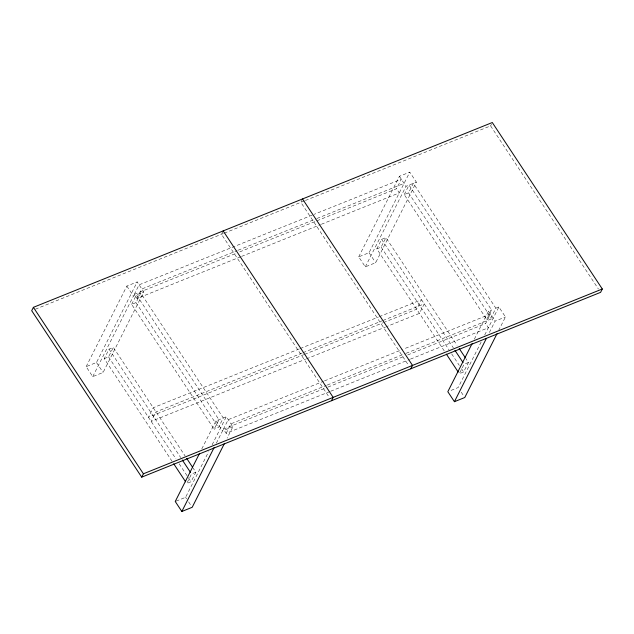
<?xml version="1.0" encoding="UTF-8"?>
<svg xmlns="http://www.w3.org/2000/svg" width="634" height="634" viewBox="0 0 634 634"><rect width="100%" height="100%" fill="white"/><g stroke="black" fill="none" stroke-linecap="round" stroke-linejoin="round"><path stroke-width="0.48" stroke-dasharray="3.17 2.38" d="M86.137 366.65L126.832 286.085L137.19 281.916L143.783 291.902L103.088 372.467L92.738 376.636L86.137 366.65L96.487 362.482L137.19 281.916M92.738 376.636L133.433 296.07L143.783 291.902M240.666 256.77L137.055 298.495L134.305 294.334L139.108 284.825L313.323 214.664M172.083 461.306L104.238 358.638L109.04 349.128L113.351 347.384L185.08 455.925M131.65 304.368L136.453 294.85L218.96 419.7L214.149 429.21L131.65 304.368L135.961 302.624L140.764 293.114L223.271 417.964L218.468 427.474L214.149 429.21M137.055 298.495L141.857 288.985L237.219 250.588M104.238 358.638L108.549 356.902L113.351 347.384M223.168 230.911L221.472 234.271L329.3 397.439M302.529 198.949L300.833 202.309L408.653 365.477M201.778 448.943L215.94 420.913L226.29 416.744L232.892 426.737L227.138 438.118M195.858 472.235L191.539 473.97L186.737 483.48L191.048 481.745L195.858 472.235L193.164 468.161M176.101 501.137L185.588 497.318L208.594 451.78M212.136 444.775L226.29 416.744M216.345 443.166L222.542 430.906L232.892 426.737M329.767 391.606L226.156 433.331L223.406 429.17L228.216 419.66L323.57 381.256M226.156 433.331L230.966 423.821L326.32 385.417M358.717 256.873L399.412 176.307L409.762 172.139L416.364 182.124L375.669 262.698L365.319 266.866L358.717 256.873L369.067 252.704L409.762 172.139M239.747 251.872L396.535 188.734L401.338 179.216L314.234 214.3M365.319 266.866L406.014 186.293L416.364 182.124M444.228 350.879L376.818 248.861L381.62 239.351L385.932 237.615L457.035 345.213M404.23 194.59L409.033 185.08L491.54 309.923L486.73 319.433L404.23 194.59L408.542 192.855L413.344 183.345L495.851 308.187L491.049 317.697L486.73 319.433M376.818 248.861L381.129 247.125L385.932 237.615M305.414 200.463L490.597 125.881L491.445 124.209M474.359 339.166L488.521 311.143L491.54 309.923M407.702 354.953L485.636 323.57L490.447 314.052L403.343 349.136M468.439 362.458L464.12 364.201L459.317 373.711L463.628 371.976L468.439 362.458L465.721 358.353M481.174 342.003L458.168 387.54L449.546 391.019M484.717 334.998L498.871 306.975L505.472 316.96L498.831 330.1M489.369 332.517L495.114 321.129L505.472 316.96M35.369 309.218L223.295 233.534M224.206 233.169L304.494 200.835M238.13 250.216L316.073 218.833M316.984 218.461L404.088 183.385M134.305 294.334L236.078 253.346M241.578 256.405L320.432 224.65M321.351 224.278L399.285 192.894L396.535 188.734M299.303 348.906L153.23 407.733L148.427 417.243L303.686 354.715M300.223 348.534L378.316 317.079M379.235 316.715L421.499 299.692L416.689 309.202L383.618 322.524M302.053 353.067L155.98 411.894L151.177 421.404L305.517 359.248M302.973 352.694L381.985 320.875M382.904 320.503L424.249 303.852L419.439 313.37L386.368 326.684M304.605 354.343L382.698 322.896M306.436 358.876L385.448 327.057M495.851 308.187L498.871 306.975M324.489 380.891L402.424 349.5M327.239 385.052L405.174 353.661M406.093 353.296L493.197 318.213M223.406 429.17L327.017 387.445M327.937 387.081L404.032 356.427M330.686 391.241L409.54 359.486M410.452 359.113L488.386 327.73L485.636 323.57M490.597 125.881L598.425 289.049M399.412 176.307L406.014 186.293M488.521 311.143L495.114 321.129M408.542 192.855L491.049 317.697M381.62 239.351L453.342 347.892M381.129 247.125L448.975 349.794M451.685 353.899L459.285 365.398M461.457 368.687L463.628 371.976M369.067 252.704L375.669 262.698M461.219 392.153L463.755 395.996M126.832 286.085L133.433 296.07M215.94 420.913L222.542 430.906M135.961 302.624L218.468 427.474M109.04 349.128L180.69 457.542M108.549 356.902L175.959 458.913M179.192 463.811L191.048 481.745M96.487 362.482L103.088 372.467M185.588 497.318L186.61 498.855M188.639 501.922L191.175 505.766"/><path stroke-width="0.95" d="M33.396 307.339L31.7 310.692L141.707 477.156L600.604 292.345L602.3 288.993L492.293 122.528L33.396 307.339L143.403 473.796L141.707 477.156M199.567 453.318L175.238 501.486L181.839 511.472L192.189 507.303L224.484 443.372M181.839 511.472L214.133 447.541M331.471 400.728L333.167 397.375L223.168 230.911M410.832 368.774L412.528 365.414L302.529 198.949M472.148 343.541L447.818 391.709L454.419 401.694L464.77 397.526L497.064 333.603M454.419 401.694L486.27 338.643M143.403 473.796L602.3 288.993M459.206 348.494L465.182 357.536M454.958 350.333L463.042 362.569M446.384 354.137L458.239 372.079M186.697 458.374L192.625 467.345M182.315 460.007L190.454 472.33M173.708 463.771L185.651 481.84"/></g></svg>
